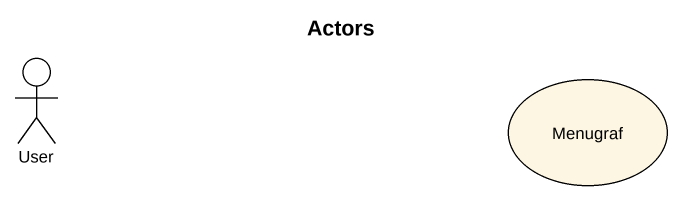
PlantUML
@startuml
title Actors
actor User
usecase Menugraf
@enduml
